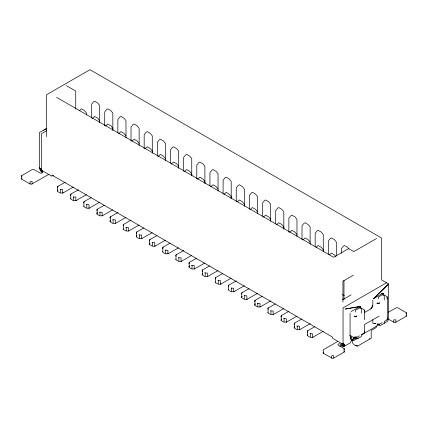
<?xml version="1.0" encoding="UTF-8"?>
<svg xmlns="http://www.w3.org/2000/svg" width="428" height="428" viewBox="0 0 428 428"><rect width="100%" height="100%" fill="white"/><g stroke="black" fill="none" stroke-linecap="round" stroke-linejoin="round"><path stroke-width="0.64" d="M91.555 118.144L91.581 104.255L93.55 101.821L94.588 101.222L97.696 103.02L99.66 105.454L99.703 122.649M104.705 125.741L104.737 111.852L106.706 109.413L107.738 108.819L110.847 110.611L112.815 113.046L112.853 130.24M117.861 132.675L117.887 119.444L119.856 117.01L120.894 116.411L124.002 118.203L125.966 120.643L126.009 137.837M131.011 140.93L131.043 127.041L133.012 124.602L134.044 124.002L137.153 125.8L139.121 128.234L139.159 145.429M144.166 148.521L144.193 134.633L146.162 132.198L147.2 131.599L150.308 133.392L152.272 135.831L152.315 153.026M157.317 156.113L157.349 142.224L159.318 139.79L160.35 139.191L163.459 140.989L165.427 143.423L165.465 160.618M170.472 163.047L170.499 149.821L172.468 147.382L173.506 146.788L176.614 148.58L178.578 151.014L178.62 168.209M183.623 171.302L183.655 157.413L185.624 154.979L186.656 154.38L189.764 156.172L191.733 158.611L191.771 175.806M196.778 178.899L196.81 165.01L198.774 162.57L199.812 161.977L202.92 163.769L204.884 166.203L204.926 183.398L204.884 181.392L202.92 178.958L199.812 177.16L197.597 179.22M209.929 185.827L209.961 172.602L211.93 170.167L212.962 169.568L216.07 171.361L218.039 173.8L218.077 190.995M223.084 193.424L223.116 180.193L225.08 177.759L226.118 177.16L229.226 178.958L231.19 181.392L231.232 198.587M236.235 201.679L236.267 187.79L238.236 185.356L239.268 184.757L242.376 186.549L244.345 188.983L244.383 206.184L244.345 204.172L242.376 201.738L239.268 199.946L237.053 202.005M249.39 209.271L249.422 195.382L251.386 192.948L252.424 192.349L255.532 194.141L257.501 196.58L257.538 213.775M262.541 216.204L262.573 202.979L264.541 200.539L265.574 199.946L268.682 201.738L270.651 204.172L270.689 221.367M275.696 223.801L275.728 210.571L277.692 208.136L278.73 207.537L281.838 209.329L283.807 211.769L283.844 228.964M288.846 232.056L288.879 218.168L290.847 215.728L291.88 215.129L294.988 216.926L296.957 219.361L296.995 236.556M302.002 239.648L302.034 225.759L303.998 223.325L305.036 222.726L308.144 224.518L310.113 226.952L310.15 244.153M315.158 246.582L315.185 233.351L317.153 230.917L318.191 230.318L321.294 232.11L323.263 234.549L323.3 251.744L323.263 249.738L321.294 247.298L318.191 245.506L315.971 247.566M328.308 254.173L328.34 240.948L330.304 238.508L331.342 237.915L334.45 239.707L336.419 242.141L336.445 256.03M341.48 253.173L341.49 248.54L343.459 246.105L344.497 245.506L347.6 247.298L348.783 248.764M350.072 313.071L350.072 336.413M364.586 331.074L364.33 332.936L361.478 334.659L361.478 336.456L357.337 338.848L355.475 337.767M372.858 299.921L372.82 305.33L370.75 308.92L364.645 312.44M387.372 317.918L387.115 319.78L384.264 321.503L384.264 323.3M386.543 282.758L343.047 307.871L343.047 343.149L342.742 343.823L342.009 343.748M323.365 352.121L322.99 352.934L323.365 353.314L332.31 358.316L333.722 358.097L344.08 352.121L344.46 351.741L344.08 350.923M364.067 333.166L364.586 332.267L364.586 324.494L379.085 316.126M386.853 320.01L387.372 319.111L387.319 297.155L387.372 298.781L386.853 298.482L387.303 298.525L387.163 296.813L387.372 298.781M65.388 182.13L57.978 186.341L57.331 187.239L57.625 187.871M78.538 189.722L71.128 193.938L70.486 194.831L70.781 195.468M91.121 197.64L84.284 201.529L83.637 202.428L83.931 203.059M104.277 205.237L97.434 209.121L96.792 210.02L97.086 210.656M118 212.502L110.59 216.718L109.943 217.611L110.237 218.248M131.15 220.099L123.74 224.309L123.098 225.208L123.392 225.84M143.733 228.017L136.896 231.906L136.248 232.8L136.543 233.437M156.889 235.609L150.046 239.498L149.404 240.397L149.698 241.028M170.039 243.206L163.202 247.09L162.554 247.989L162.849 248.625M183.762 250.471L176.352 254.687L175.71 255.58L176.004 256.217M196.345 258.389L189.508 262.278L188.86 263.177L189.155 263.809M209.501 265.986L202.658 269.875L202.016 270.769L202.31 271.406M222.651 273.578L215.814 277.467L215.166 278.366L215.466 278.997M236.374 280.848L228.964 285.059L228.322 285.958L228.616 286.594M248.957 288.766L242.12 292.656L241.478 293.549L241.772 294.186M262.113 296.358L255.27 300.247L254.628 301.146L254.922 301.777M275.263 303.955L268.426 307.844L267.784 308.738L268.078 309.374M288.986 311.226L281.576 315.436L280.934 316.335L281.228 316.966M301.569 319.144L294.731 323.028L294.09 323.926L294.384 324.563M314.724 326.735L307.882 330.625L307.24 331.523L307.534 332.155M79.217 110.879L81.432 108.819L84.541 110.611L86.51 113.046L86.515 115.03M92.373 118.47L94.588 116.411L97.696 118.203L99.66 120.643M105.523 126.062L107.738 124.002L110.847 125.8L112.815 128.234L112.821 130.219M118.679 133.659L120.894 131.599L124.002 133.392L125.966 135.831M131.829 141.251L134.044 139.191L137.153 140.989L139.121 143.423M144.985 148.848L147.2 146.788L150.308 148.58L152.272 151.014L152.277 152.999M158.135 156.439L160.35 154.38L163.459 156.172L165.427 158.611M171.291 164.036L173.506 161.977L176.614 163.769L178.578 166.203M184.441 171.628L186.656 169.568L189.764 171.361L191.733 173.8L191.739 175.78M210.747 186.817L212.962 184.757L216.07 186.549L218.039 188.983M223.903 194.408L226.118 192.349L229.226 194.141L231.19 196.58L231.195 198.565M250.209 209.597L252.424 207.537L255.532 209.329L257.501 211.769M263.359 217.189L265.574 215.129L268.682 216.926L270.651 219.361M276.515 224.786L278.73 222.726L281.838 224.518L283.807 226.952L283.807 228.937M289.665 232.377L291.88 230.318L294.988 232.11L296.957 234.549M302.821 239.974L305.036 237.915L308.144 239.707L310.113 242.141M329.517 254.671L331.342 253.098L334.45 254.895L335.627 256.356M350.158 338.601L351.056 337.644M354.48 337.398L351.329 340.758L350.42 342.769L344.208 346.359L342.742 343.823L343.561 346.557L342.528 343.887L342.812 346.482L342.277 343.861L342.009 346.14L341.49 345.84L341.49 343.449M350.141 338.634L351.019 337.703M354.416 337.499L351.329 340.758L350.339 336.793A1.466 0.845 -60 0 0 351.072 336.724L351.329 340.758L356.508 337.767M378.256 324.617L380.123 325.692L387.704 321.246L388.613 319.235L388.613 283.957L373.591 298.648L388.613 283.957L381.519 279.859L381.519 238L89.976 69.684L46.481 94.797L46.481 136.65M41.976 172.917A1.466 0.845 0 0 0 41.976 171.719L41.976 172.917A1.466 0.845 0 0 1 39.906 172.917L33.903 169.493L32.137 169.627L21.78 175.608L21.4 175.988L21.78 176.801M21.78 178L21.4 178.38L21.78 179.198L30.067 183.981L31.479 184.201L48.92 174.287M57.978 186.341L57.625 186.603L57.625 191.46L57.331 190.824L57.978 189.93L57.625 190.193M71.128 193.938L70.781 194.2L70.781 199.052L70.486 198.421M84.284 201.529L83.931 201.791L83.931 206.649L83.637 206.012M97.434 209.121L97.086 209.383L97.086 214.241L96.792 213.609L97.434 212.711L97.086 212.973M110.59 216.718L110.237 216.98L110.237 221.838L109.943 221.201L110.59 220.302L110.237 220.564M123.74 224.309L123.392 224.572L123.392 229.429L123.098 228.793M136.896 231.906L136.543 232.169L136.543 237.021L136.248 236.39L136.896 235.491L136.543 235.753M150.046 239.498L149.698 239.76L149.698 244.618L149.404 243.981L150.046 243.088L149.698 243.35M163.202 247.09L162.849 247.352L162.849 252.21L162.554 251.578M176.352 254.687L176.004 254.949L176.004 259.807L175.71 259.17M189.508 262.278L189.155 262.541L189.155 267.398L188.86 266.762L189.508 265.868L189.155 266.13M202.658 269.875L202.31 270.138L202.31 274.99L202.016 274.359L202.658 273.46L202.31 273.722M215.814 277.467L215.466 277.729L215.466 282.587L215.166 281.95M228.964 285.059L228.616 285.326L228.616 290.179L228.322 289.547M242.12 292.656L241.772 292.918L241.772 297.776L241.478 297.139L242.12 296.24L241.772 296.508M255.27 300.247L254.922 300.51L254.922 305.367L254.628 304.731L255.27 303.837L254.922 304.099M268.426 307.844L268.078 308.106L268.078 312.959L267.784 312.328M281.576 315.436L281.228 315.698L281.228 320.556L280.934 319.919M281.228 319.288L281.576 319.026M294.731 323.028L294.384 323.295L294.384 328.148L294.09 327.516L294.731 326.618L294.384 326.88M307.882 330.625L307.534 330.887L307.534 335.745L307.24 335.108L307.882 334.209L307.534 334.477M344.08 349.73L344.46 349.35L344.08 348.531L338.382 345.246A1.466 0.845 0 0 1 338.382 344.048A1.466 0.845 0 0 1 340.458 344.048L340.458 346.439A1.466 0.845 0 0 0 339.8 346.22M406.22 313.852L406.6 313.473L406.22 312.654L397.933 307.871L396.521 307.652L388.34 312.215M388.667 319.261L394.097 322.359L395.863 322.225L406.22 316.244L406.6 315.864L406.22 315.045M46.829 128.261L39.387 132.557L39.387 167.835L41.495 169.36L42.495 170.826M43.736 130.283L46.326 128.791M46.609 130.775L41.457 133.75L41.457 170.226L51.815 176.208L53.452 175.261M63.157 192.921L60.503 193.119L60.503 189.534L60.048 189.331L62.697 189.534L62.697 193.119L73.327 187.041M76.307 200.513L73.653 200.716L73.653 197.126L73.199 196.923L75.852 197.126L75.852 200.716L86.483 194.638M89.463 208.104L86.809 208.308L86.809 204.718L86.354 204.52L89.008 204.718L89.008 208.308L99.638 202.23M102.613 215.701L99.959 215.899L99.959 212.315L99.505 212.111L102.158 212.315L102.158 215.899L112.789 209.827M115.769 223.293L113.115 223.496L113.115 219.906L112.66 219.708L115.314 219.906L115.314 223.496L125.944 217.419M128.919 230.89L126.265 231.088L126.265 227.503L125.811 227.3L128.464 227.503L128.464 231.088L139.095 225.01M142.075 238.482L139.421 238.685L139.421 235.095L138.966 234.892L141.62 235.095L141.62 238.685L152.25 232.607M155.225 246.073L152.571 246.277L152.571 242.687L152.117 242.489L154.77 242.687L154.77 246.277L165.401 240.199M168.381 253.67L165.727 253.868L165.727 250.284L165.272 250.08L167.926 250.284L167.926 253.868L178.556 247.796M181.531 261.262L178.877 261.465L178.877 257.875L178.423 257.677L181.076 257.875L181.076 261.465L191.707 255.388M194.686 268.859L192.033 269.057L192.033 265.472L191.578 265.269L194.232 265.472L194.232 269.057L204.862 262.985M207.837 276.451L205.183 276.654L205.183 273.064L204.728 272.861L207.382 273.064L207.382 276.654L218.013 270.576M220.992 284.042L218.339 284.245L218.339 280.661L217.884 280.458L220.538 280.661L220.538 284.245L231.168 278.168M234.143 291.639L231.495 291.843L231.495 288.253L231.034 288.049L233.688 288.253L233.688 291.843L244.318 285.765M247.298 299.231L244.645 299.434L244.645 295.844L244.19 295.646L246.844 295.844L246.844 299.434L257.474 293.357M376.603 238.45L353.817 251.605L348.638 248.615L333.621 257.287L56.576 97.338M260.449 306.828L257.8 307.026L257.8 303.441L257.34 303.238L259.994 303.441L259.994 307.026L270.624 300.954M273.604 314.42L270.951 314.623L270.951 311.033L270.496 310.83L273.15 311.033L273.15 314.623L283.78 308.545M353.298 275.225L342.94 281.201L342.94 302.131M286.755 322.011L284.106 322.214L284.106 318.63L283.652 318.427L286.3 318.63L286.3 322.214L296.93 316.137M342.443 299.851L351.072 294.865M299.91 329.608L297.257 329.811L297.257 326.222L296.802 326.018L299.456 326.222L299.456 329.811L310.086 323.734M351.072 311.611L360.141 306.411L345.118 309.07L359.873 306.528M373.858 298.455L382.659 293.373L383.697 293.972L382.627 293.084M313.061 337.2L310.412 337.403L310.412 333.813L309.958 333.615L312.606 333.813L312.606 337.403L323.236 331.325M337.836 341.373L323.365 349.73L322.99 350.543L323.365 350.923L323.365 353.314M356.818 337.35L356.299 337.05L354.438 337.831L356.818 337.35L359.408 335.857M379.604 324.194L377.015 323.9L377.068 324.333L379.347 324.264L382.193 322.701M361.687 334.782L379.524 324.483M358.386 337.879L353.4 340.758L352.287 340.116M352.474 339.725C351.27 343.283 354.518 345.968 357.765 346.011L371.204 338.254L371.204 330.48L376.185 327.602L376.185 325.81M375.479 323.498L373.591 323.68L375.827 323.397M355.818 345.658L357.765 346.011M66.415 85.675L75.74 91.057L75.74 109.081M381.455 293.431L386.917 296.583M342.539 294.603L344.267 295.604M359.841 306.239L360.911 307.122L359.354 306.229M359.215 306.897L364.132 309.738M349.772 335.22L354.684 338.056M39.387 167.835L41.495 169.36L39.494 168.825L41.596 169.707L39.804 169.868L41.762 170.05L40.296 170.895L41.976 170.365L40.938 171.837L42.222 170.628L42.356 171.922M51.815 175.009L332.69 337.173L332.69 338.366L343.047 344.347M57.978 191.723L60.048 192.921M71.128 199.314L73.199 200.513M84.284 206.911L86.354 208.104M97.434 214.503L99.505 215.701M110.59 222.1L112.66 223.293M123.74 229.692L125.811 230.89M136.896 237.283L138.966 238.482M150.046 244.88L152.117 246.073M163.202 252.472L165.272 253.67M176.352 260.069L178.423 261.262M189.508 267.661L191.578 268.859M202.658 275.252L204.728 276.451M215.814 282.849L217.884 284.042M228.964 290.441L231.034 291.639M242.12 298.038L244.19 299.231M255.27 305.629L257.34 306.828M268.426 313.226L270.496 314.42M281.576 320.818L283.652 322.011M294.731 328.41L296.802 329.608M307.882 336.007L309.958 337.2M364.586 311.937L364.201 311.584L364.517 311.68L364.378 309.963L364.586 319.711M343.047 343.149L345.011 345.214L343.01 343.438L344.7 345.899L342.908 343.668L344.208 346.359M369.567 338.511L369.749 339.094M372.858 323.258L372.82 319.796M406.22 312.654L406.22 316.244M395.863 322.225L395.863 319.834L393.792 319.834L393.792 322.225M384.264 299.98L384.264 295.796L382.402 294.715L378.256 297.107L378.256 298.905M361.478 313.135L361.478 308.946L359.616 307.871L355.475 310.263L355.475 312.06M344.08 348.531L344.08 352.121M343.978 280.383L343.978 299.488M333.722 358.097L333.722 355.705L331.652 355.705L331.652 358.097M32.137 183.981L32.137 181.59L30.067 181.59L30.067 183.981M21.78 175.608L21.78 179.198M372.82 305.33A2.932 1.691 -60 0 1 370.75 308.92M354.282 316.228L354.229 316.72L356.299 316.72L356.818 315.827L356.369 316.383L354.282 316.228M377.068 303.072L377.015 303.564L379.085 303.564L379.604 302.671L379.155 303.227L377.068 303.072M356.299 337.05L354.282 337.483L354.229 337.05L356.299 337.05"/></g></svg>
